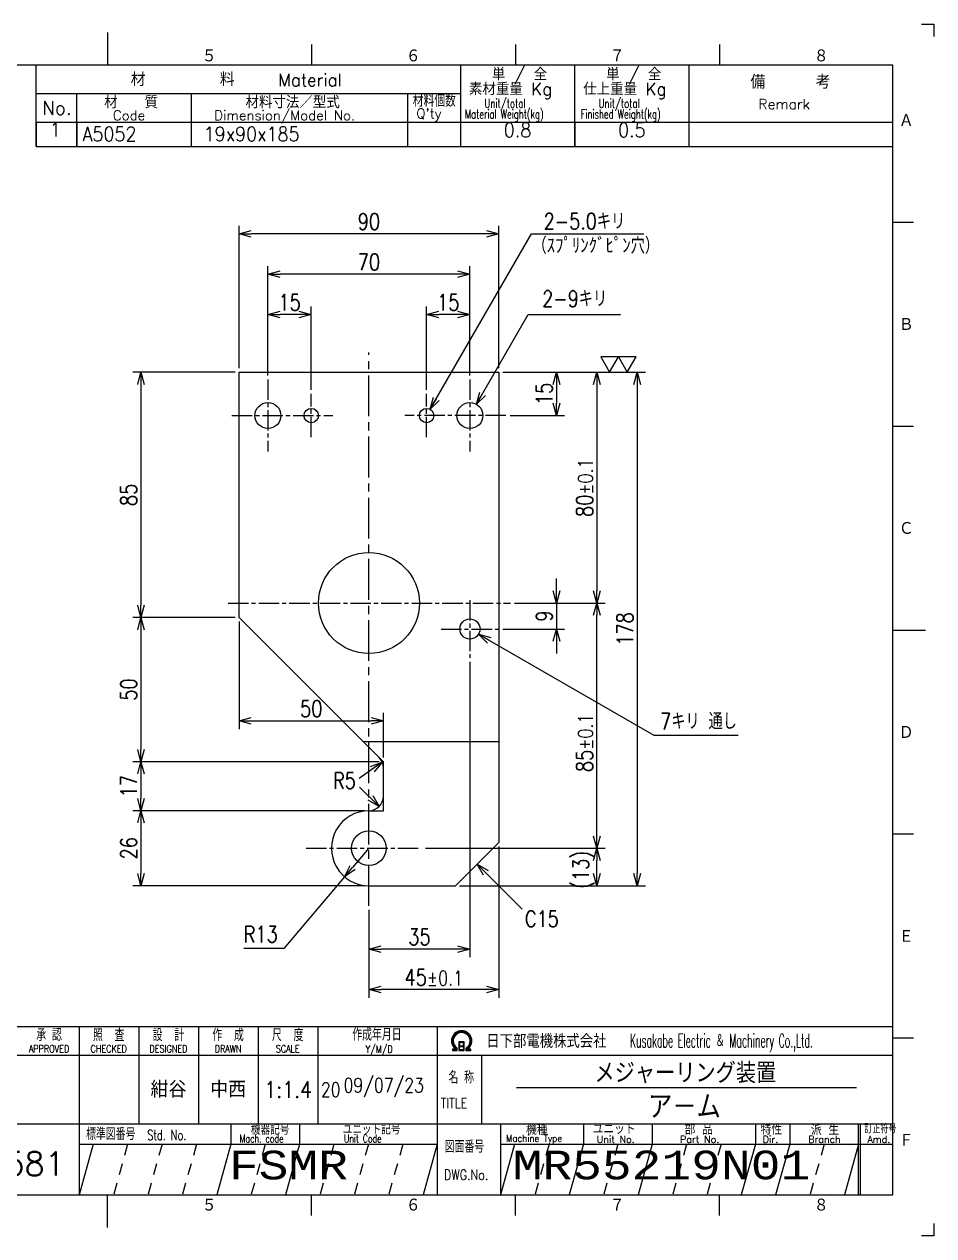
# Model space of a CAD drawing. Extents: x 0 to 594, y 0 to 420.
# Drawn here: x 278.7 to 594, y 0 to 420 of the extents above; entities that cross this region are included whole.
import ezdxf
from ezdxf.enums import TextEntityAlignment as Align

# ---------------------------------------------------------------- set-up
doc = ezdxf.new("R2010")
doc.units = 0
doc.header["$LTSCALE"] = 1.41421
for name, pattern in [('GEN3A', [3.5, 2, -1.5]), ('GEN7', [15, 10, -1.5, 2, -1.5]), ('GEN7A', [7.5, 5, -0.75, 1, -0.75])]:
    doc.linetypes.add(name, pattern=pattern)
doc.layers.get('0').update_dxf_attribs({"linetype": 'CONTINUOUS'})
doc.layers.get('DEFPOINTS').update_dxf_attribs({"linetype": 'CONTINUOUS'})
for name, color, linetype in [('2', 5, 'CONTINUOUS'), ('5', 3, 'CONTINUOUS'), ('6', 52, 'CONTINUOUS'), ('7', 4, 'GEN7'), ('7A', 4, 'GEN7A'), ('8', 1, 'CONTINUOUS'), ('RAHM2', 1, 'CONTINUOUS'), ('RAHM3', 52, 'CONTINUOUS')]:
    doc.layers.add(name, color=color, linetype=linetype)
doc.styles.add('DIMENSION', font='monotxt.shx', dxfattribs={"bigfont": 'bigfont.shx'})
doc.styles.get("Standard").update_dxf_attribs({"font": 'romans.shx', "width": 0.8, "bigfont": 'extfont.shx'})
doc.dimstyles.new('GEN-ISO', dxfattribs={"dimscale": 1.41421, "dimtxt": 4, "dimasz": 3, "dimexe": 2, "dimexo": 1, "dimgap": 1, "dimtad": 3, "dimdec": 3, "dimrnd": 0.001, "dimdsep": 46, "dimtxsty": 'Standard', "dimblk": 'OPEN30', "dimcen": 0, "dimclrt": 52, "dimadec": 0, "dimazin": 0, "dimtp": 0.1, "dimtm": 0.1, "dimtfac": 0.6, "dimtdec": 3, "dimtmove": 2, "dimatfit": 3, "dimldrblk": 'OPEN30', "dimfxl": 0, "dimarcsym": 0})
doc.dimstyles.new('GEN-ISO$4', dxfattribs={"dimscale": 1.41421, "dimtxt": 4, "dimasz": 3, "dimexe": 2, "dimexo": 1, "dimgap": 1, "dimtad": 1, "dimtoh": 1, "dimdec": 3, "dimrnd": 0.001, "dimdsep": 46, "dimtxsty": 'Standard', "dimblk": 'OPEN30', "dimcen": 0, "dimclrt": 52, "dimadec": 0, "dimazin": 0, "dimtp": 0.1, "dimtm": 0.1, "dimtfac": 0.6, "dimtdec": 3, "dimtofl": 0, "dimtmove": 0, "dimatfit": 2, "dimldrblk": 'OPEN30', "dimfxl": 0, "dimarcsym": 0})

# ---------------------------------------------------------------- blocks, each defined once
blk = doc.blocks.new('1A3ﾌﾞﾋﾝ')
at = {"layer": 'RAHM2', "color": 5, "linetype": 'Continuous'}
for p, q in [((417, 297), (420, 297)), ((420, 297), (420, 294)), ((217.5, 295), (217.5, 287)), ((267.5, 292), (267.5, 287)), ((317.5, 292), (317.5, 287)), ((367.5, 292), (367.5, 287)), ((410, 287), (25, 287)), ((410, 10), (410, 287)), ((410, 248.5), (415, 248.5)), ((410, 198.5), (415, 198.5)), ((410, 148.5), (418, 148.5)), ((410, 98.5), (415, 98.5)), ((410, 48.5), (415, 48.5)), ((25, 10), (410, 10)), ((217.5, 2), (217.5, 10)), ((267.5, 5), (267.5, 10)), ((317.5, 5), (317.5, 10)), ((367.5, 5), (367.5, 10)), ((420, 3), (420, 0)), ((420, 0), (417, 0))]:
    blk.add_line(p, q, dxfattribs=at)
at = {"layer": 'RAHM2', "color": 7, "linetype": 'Continuous'}
for p, q in [((200, 267), (200, 287)), ((304, 287), (304, 267)), ((332, 267), (332, 287)), ((360, 287), (360, 267)), ((200, 280), (304, 280)), ((210, 267), (210, 280)), ((238, 280), (238, 267)), ((291, 280), (291, 267)), ((200, 273), (410, 273)), ((200, 267), (410, 267)), ((210.55, 51.26), (210.55, 10)), ((225.18, 51.26), (225.18, 27.42)), ((239.8, 51.26), (239.8, 27.42)), ((254.43, 51.26), (254.43, 27.42)), ((269.05, 51.26), (269.05, 27.42)), ((298.3, 51.26), (298.3, 10)), ((152.05, 44.26), (410, 44.26)), ((269.05, 44.26), (269.05, 27.42)), ((298.3, 44.26), (298.3, 44.26)), ((309.17, 44.26), (309.17, 27.42)), ((152.05, 27.42), (410, 27.42)), ((247.73, 27.42), (247.73, 22.42)), ((264.59, 27.42), (264.59, 22.42)), ((313.83, 27.42), (313.83, 10)), ((334.15, 27.42), (334.15, 22.42)), ((351, 27.42), (351, 22.42)), ((376.29, 27.42), (376.29, 22.42)), ((384.72, 27.42), (384.72, 22.42)), ((401.57, 10), (401.57, 27.42)), ((402.07, 10), (402.07, 27.42)), ((210.55, 22.42), (298.3, 22.42)), ((313.83, 22.42), (410, 22.42))]:
    blk.add_line(p, q, dxfattribs=at)
at = {"layer": 'RAHM2', "color": 3, "linetype": 'Continuous'}
for p, q in [((317.73, 36.35), (401.03, 36.35)), ((214.02, 22.42), (210.55, 10)), ((247.73, 22.42), (244.26, 10)), ((264.59, 22.42), (261.12, 10)), ((298.3, 22.42), (294.83, 10)), ((334.15, 22.42), (330.68, 10)), ((351, 22.42), (347.54, 10)), ((376.29, 22.42), (372.82, 10)), ((384.72, 22.42), (381.25, 10))]:
    blk.add_line(p, q, dxfattribs=at)
at = {"layer": 'RAHM2', "color": 3, "linetype": 'GEN3A'}
for p, q in [((222.44, 22.42), (218.98, 10)), ((230.87, 22.42), (227.41, 10)), ((239.3, 22.42), (235.84, 10)), ((256.16, 22.42), (252.69, 10)), ((273.01, 22.42), (269.55, 10)), ((281.44, 22.42), (277.98, 10)), ((289.87, 22.42), (286.41, 10)), ((325.72, 22.42), (322.25, 10)), ((342.57, 22.42), (339.11, 10)), ((359.43, 22.42), (355.97, 10)), ((367.86, 22.42), (364.39, 10)), ((393.14, 22.42), (389.68, 10))]:
    blk.add_line(p, q, dxfattribs=at)
at = {"layer": 'RAHM2', "color": 5, "linetype": 'Continuous'}
blk.add_lwpolyline([(410, 51.26), (152.05, 51.26), (152.05, 10)], dxfattribs=at)
at = {"layer": 'RAHM2', "color": 7, "linetype": 'Continuous'}
for points in [[(302.02, 45.4), (303.22, 45.4), (303.22, 46.01)], [(302.02, 45.58), (302.97, 45.58), (302.97, 45.91)], [(302.72, 45.82), (302.72, 45.75), (302.02, 45.75), (302.02, 45.4)], [(303.62, 47.51), (303.62, 45.4), (304.92, 45.4), (304.92, 47.51), (303.62, 47.51)], [(303.77, 47.36), (303.77, 46.53), (304.77, 46.53), (304.77, 47.36), (303.77, 47.36)], [(304.77, 46.38), (304.77, 45.55), (303.77, 45.55), (303.77, 46.38), (304.77, 46.38)], [(305.32, 45.98), (305.32, 45.4), (306.58, 45.4), (306.58, 45.75), (305.85, 45.75), (305.85, 45.8)], [(305.57, 45.87), (305.57, 45.58), (306.58, 45.58)]]:
    blk.add_lwpolyline(points, dxfattribs=at)
at = {"layer": 'RAHM2', "color": 3, "linetype": 'Continuous'}
for points in [[(317.29, 22.42), (313.83, 10)], [(401.57, 22.42), (401.57, 22.42), (398.11, 10)]]:
    blk.add_lwpolyline(points, dxfattribs=at)
at = {"layer": 'RAHM2', "color": 7, "linetype": 'Continuous'}
for radius, start, end in [(2.5, 308.2706, 230.8952), (2.28, 303.9949, 234.4013), (2.06, 299.8294, 238.4756)]:
    blk.add_arc((304.3, 47.76), radius, start, end, dxfattribs=at)
at = {"layer": 'RAHM2', "color": 5, "linetype": 'Continuous'}
for s, p in [('５', (240.6, 287.58)), ('６', (290.6, 287.58)), ('７', (340.6, 287.58)), ('８', (390.6, 287.58)), ('Ａ', (411.44, 271.74)), ('Ｂ', (411.44, 221.74)), ('Ｃ', (411.44, 171.74)), ('Ｄ', (411.44, 121.74)), ('Ｅ', (411.44, 71.74)), ('Ｆ', (411.44, 21.74)), ('５', (240.6, 5.87)), ('６', (290.6, 5.87)), ('７', (340.6, 5.87)), ('８', (390.6, 5.87))]:
    blk.add_text(s, height=3.31, dxfattribs=at).set_placement(p)
at = {"layer": 'RAHM2', "color": 7, "linetype": 'Continuous'}
for s, height, p in [('材\u3000\u3000\u3000\u3000\u3000料', 3.311, (223.18, 281.82)), ('単 / 全', 3, (311.71, 283.26)), ('単 / 全', 3, (339.71, 283.26)), ('Material', 3, (259.34, 281.82)), ('素材重量 Kg', 3, (306.08, 279.63)), ('仕上重量 Kg', 3, (334.08, 279.63)), ('備     考', 3.311, (375.08, 281.21)), ('材\u3000\u3000質', 3, (216.68, 276.39)), ('材料寸法／型式', 3, (251.33, 276.39)), ('No.', 3.311, (201.5, 274.82)), ('Dimension/Model No.', 2.4, (243.65, 273.45)), ("Q'ty", 2.4, (293.19, 273.93)), ('Remark', 2.5, (377.03, 276.16)), ('Code', 2.4, (218.82, 273.45)), ('機種', 2.4, (320.08, 24.76)), ('ユニット', 2.4, (336.39, 24.96)), ('部 品', 2.4, (358.93, 24.79)), ('特性', 2.4, (377.55, 24.78)), ('派 生', 2.4, (389.89, 24.72)), ('Unit No.', 1.7, (337.39, 22.76)), ('Part No.', 1.7, (357.81, 22.76)), ('Dir.', 1.7, (378.09, 22.76)), ('Branch', 1.7, (389.24, 22.76)), ('Amd.', 1.7, (403.74, 22.76))]:
    blk.add_text(s, height=height, dxfattribs=at).set_placement(p)
for s, height, width, p in [('材料個数', 3, 0.8, (292.32, 276.75)), ('Material Weight(kg)', 2.2, 0.68, (305.1, 273.86)), ('Unit/total', 2.2, 0.7, (309.86, 276.49)), ('Finished Weight(kg)', 2.2, 0.68, (333.46, 273.86)), ('Unit/total', 2.2, 0.7, (337.86, 276.49)), ('作成年月日', 3, 0.7, (277.49, 47.82)), ('Kusakabe Electric ＆ Machinery Co.,Ltd.', 3.3108, 0.5, (345.56, 46.19)), ('Y/M/D', 1.8, 0.8, (280.79, 44.87)), ('名 称', 3, 0.7, (301.06, 37.33)), ('20', 3.5, 0.8, (269.81, 34.08)), ('TITLE', 2.5, 0.8, (299.18, 31.25)), ('標準図番号', 3, 0.7, (212.26, 23.44)), ('機器記号', 2.5, 0.7, (252.65, 24.77)), ('ユニット記号', 2.5, 0.7, (275.14, 24.85)), ('訂正符号', 2, 0.7, (403.01, 25.16)), ('Std. No.', 2.5, 0.7, (227.23, 23.44)), ('Mach. code', 2, 0.7, (249.86, 22.83)), ('Unit Code', 2, 0.7, (275.45, 22.83)), ('Machine Type', 1.7, 0.9, (315.15, 23.05)), ('図面番号', 3, 0.7, (300.15, 20.37))]:
    blk.add_text(s, height=height, dxfattribs=dict(at, width=width)).set_placement(p)
for s, height, width, p in [('承 認', 3, 0.7, (203.18, 49.35)), ('照  査', 3, 0.7, (217.8, 49.35)), ('設  計', 3, 0.7, (232.43, 49.35)), ('作  成', 3, 0.7, (247.05, 49.35)), ('尺  度', 3, 0.7, (261.67, 49.35)), ('APPROVED', 1.8, 0.8, (203.18, 45.85)), ('CHECKED', 1.8, 0.8, (217.8, 45.85)), ('DESIGNED', 1.8, 0.8, (232.43, 45.85)), ('DRAWN', 1.8, 0.8, (247.05, 45.85)), ('SCALE', 1.8, 0.8, (261.67, 45.85)), ('DWG.No.', 2.5, 0.8, (305.41, 14.96))]:
    blk.add_text(s, height=height, dxfattribs=dict(at, width=width)).set_placement(p, align=Align.MIDDLE)
at = {"layer": 'RAHM2', "color": 7, "linetype": 'Continuous', "width": 0.844147}
blk.add_text('日下部電機株式会社', height=3.311, dxfattribs=at).set_placement((310.35, 46.06), (339.79, 46.06), align=Align.FIT)
at = {"layer": 'RAHM2', "color": 5, "linetype": 'Continuous', "width": 0.7}
for tag, p in [('HEADER3', (35, 274.01)), ('HEADER4', (54.75, 274)), ('HEADER15', (74.49, 274)), ('HEADER16', (94.43, 274))]:
    blk.add_attdef(tag, text='', height=6, dxfattribs=at).set_placement(p, align=Align.MIDDLE)
at = {"layer": 'RAHM2', "color": 7, "linetype": 'Continuous'}
blk.add_attdef('HEADER5', text='', height=2.5, dxfattribs=at).set_placement((63.69, 267.1), align=Align.BOTTOM_RIGHT)
for tag, height, width, p in [('HEADER25', 3.2, 0.63, (46.91, 40.38)), ('HEADER23', 3.33, 0.8, (71.4, 40.2)), ('HEADER24', 3.5, 0.8, (92.57, 40.22)), ('HEADER1', 5, 0.9, (359.12, 40.15)), ('HEADER7', 5, 0.8, (174.38, 35.8)), ('GEN-TITLE-SCA', 4, 0.85, (261.79, 35.85)), ('HEADER22', 3.2, 0.63, (46.91, 33.38)), ('HEADER20', 3.33, 0.8, (71.4, 33.2)), ('HEADER21', 3.5, 0.8, (92.57, 33.22)), ('HEADER2', 6, 0.9, (358.89, 31.68)), ('HEADER19', 3.2, 0.63, (46.91, 26.38)), ('HEADER17', 3.33, 0.8, (71.4, 26.2)), ('HEADER18', 3.5, 0.8, (92.57, 26.22)), ('HEADER11', 3.2, 0.63, (46.91, 19.38)), ('HEADER9', 3.33, 0.8, (71.4, 19.2)), ('HEADER10', 3.5, 0.8, (92.57, 19.22)), ('HEADER14', 3.31, 0.8, (126.54, 12.82))]:
    blk.add_attdef(tag, text='', height=height, dxfattribs=dict(at, width=width)).set_placement(p, align=Align.MIDDLE)
at = {"layer": 'RAHM2', "color": 7, "linetype": 'Continuous', "width": 0.8}
blk.add_attdef('GEN-TITLE-DAT', text='', height=3.5, dxfattribs=at).set_placement((275.35, 34.1), align=Align.BOTTOM_LEFT)
at = {"layer": 'RAHM2', "color": 7, "linetype": 'Continuous'}
for tag, p in [('HEADER27', (232.45, 36.09)), ('HEADER26', (247.07, 36.09))]:
    blk.add_attdef(tag, text='', height=4, dxfattribs=at).set_placement(p, align=Align.MIDDLE)
at = {"layer": 'RAHM2', "color": 5, "linetype": 'Continuous', "style": 'DIMENSION', "width": 1.2}
for tag, p in [('HEADER13', (213.56, 11.75)), ('HEADER12', (247.26, 11.72)), ('GEN-TITLE-DWG', (316.79, 11.74))]:
    blk.add_attdef(tag, text='', height=7.02, dxfattribs=at).set_placement(p, align=Align.BOTTOM_LEFT)
at = {"layer": 'RAHM2', "color": 5, "linetype": 'Continuous', "style": 'DIMENSION'}
blk.add_attdef('HEADER8', text='', height=7.02, dxfattribs=at).set_placement((408.58, 11.71), align=Align.BOTTOM_RIGHT)
at = {"layer": 'RAHM2', "color": 5, "linetype": 'Continuous'}
blk.add_attdef('HEADER6', text='', height=5.8, dxfattribs=at).set_placement((207.09, 13.03), align=Align.BOTTOM_RIGHT)
blk = doc.blocks.new('_Open30')
at = {"color": 0, "linetype": 'ByBlock', "lineweight": -2}
for p, q in [((-1, 0.268), (0, 0)), ((0, 0), (-1, -0.268)), ((0, 0), (-1, 0))]:
    blk.add_line(p, q, dxfattribs=at)
blk = doc.blocks.new('*D10')
at = {"layer": '5', "color": 0, "lineweight": -2}
for p, q in [((353.2, 300.77), (353.2, 350.18)), ((443.2, 300.77), (443.2, 350.18)), ((438.96, 347.35), (357.45, 347.35))]:
    blk.add_line(p, q, dxfattribs=at)
at = {"layer": 'DEFPOINTS', "color": 0}
for p in [(353.2, 347.35), (353.2, 299.35), (443.2, 299.35)]:
    blk.add_point(p, dxfattribs=at)
at = {"layer": '5', "color": 0, "lineweight": -2, "xscale": 4.24263, "yscale": 4.24263, "zscale": 4.24263, "rotation": 180}
blk.add_blockref('_Open30', (353.2, 347.35), dxfattribs=at)
at = {"layer": '5', "color": 0, "lineweight": -2, "xscale": 4.24263, "yscale": 4.24263, "zscale": 4.24263}
blk.add_blockref('_Open30', (443.2, 347.35), dxfattribs=at)
at = {"layer": '5', "color": 52, "insert": (398.2, 351.6), "char_height": 5.657, "attachment_point": 5}
blk.add_mtext('90', dxfattribs=at)
blk = doc.blocks.new('*D11')
at = {"layer": '5', "color": 0, "lineweight": -2}
for p, q in [((363.2, 298.27), (363.2, 336.18)), ((433.2, 298.27), (433.2, 336.18)), ((428.96, 333.35), (367.45, 333.35))]:
    blk.add_line(p, q, dxfattribs=at)
at = {"layer": 'DEFPOINTS', "color": 0}
for p in [(363.2, 333.35), (363.2, 296.85), (433.2, 296.85)]:
    blk.add_point(p, dxfattribs=at)
at = {"layer": '5', "color": 0, "lineweight": -2, "xscale": 4.24263, "yscale": 4.24263, "zscale": 4.24263, "rotation": 180}
blk.add_blockref('_Open30', (363.2, 333.35), dxfattribs=at)
at = {"layer": '5', "color": 0, "lineweight": -2, "xscale": 4.24263, "yscale": 4.24263, "zscale": 4.24263}
blk.add_blockref('_Open30', (433.2, 333.35), dxfattribs=at)
at = {"layer": '5', "color": 52, "insert": (398.2, 337.6), "char_height": 5.657, "attachment_point": 5}
blk.add_mtext('70', dxfattribs=at)
blk = doc.blocks.new('*D12')
at = {"layer": '5', "color": 0, "lineweight": -2}
for p, q in [((418.2, 293.27), (418.2, 322.18)), ((428.96, 319.35), (422.45, 319.35)), ((433.2, 298.27), (433.2, 322.18))]:
    blk.add_line(p, q, dxfattribs=at)
at = {"layer": 'DEFPOINTS', "color": 0}
for p in [(418.2, 319.35), (433.2, 296.85), (418.2, 291.85)]:
    blk.add_point(p, dxfattribs=at)
at = {"layer": '5', "color": 0, "lineweight": -2, "xscale": 4.24263, "yscale": 4.24263, "zscale": 4.24263, "rotation": 180}
blk.add_blockref('_Open30', (418.2, 319.35), dxfattribs=at)
at = {"layer": '5', "color": 0, "lineweight": -2, "xscale": 4.24263, "yscale": 4.24263, "zscale": 4.24263}
blk.add_blockref('_Open30', (433.2, 319.35), dxfattribs=at)
at = {"layer": '5', "color": 52, "insert": (425.7, 323.6), "char_height": 5.657, "attachment_point": 5}
blk.add_mtext('15', dxfattribs=at)
blk = doc.blocks.new('*D13')
at = {"layer": '5', "color": 0, "lineweight": -2}
for p, q in [((363.2, 298.27), (363.2, 322.18)), ((373.96, 319.35), (367.45, 319.35)), ((378.2, 293.27), (378.2, 322.18))]:
    blk.add_line(p, q, dxfattribs=at)
at = {"layer": 'DEFPOINTS', "color": 0}
for p in [(363.2, 319.35), (363.2, 296.85), (378.2, 291.85)]:
    blk.add_point(p, dxfattribs=at)
at = {"layer": '5', "color": 0, "lineweight": -2, "xscale": 4.24263, "yscale": 4.24263, "zscale": 4.24263, "rotation": 180}
blk.add_blockref('_Open30', (363.2, 319.35), dxfattribs=at)
at = {"layer": '5', "color": 0, "lineweight": -2, "xscale": 4.24263, "yscale": 4.24263, "zscale": 4.24263}
blk.add_blockref('_Open30', (378.2, 319.35), dxfattribs=at)
at = {"layer": '5', "color": 52, "insert": (370.7, 323.6), "char_height": 5.657, "attachment_point": 5}
blk.add_mtext('15', dxfattribs=at)
blk = doc.blocks.new('*D14')
at = {"layer": '5', "color": 0, "lineweight": -2}
for p, q in [((443.21, 134.94), (443.21, 82.53)), ((398.21, 113.02), (398.21, 82.53)), ((438.96, 85.35), (402.45, 85.35))]:
    blk.add_line(p, q, dxfattribs=at)
at = {"layer": 'DEFPOINTS', "color": 0}
for p in [(443.21, 136.35), (398.21, 114.44), (398.21, 85.35)]:
    blk.add_point(p, dxfattribs=at)
at = {"layer": '5', "color": 0, "lineweight": -2, "xscale": 4.24263, "yscale": 4.24263, "zscale": 4.24263, "rotation": 180}
blk.add_blockref('_Open30', (398.21, 85.35), dxfattribs=at)
at = {"layer": '5', "color": 0, "lineweight": -2, "xscale": 4.24263, "yscale": 4.24263, "zscale": 4.24263}
blk.add_blockref('_Open30', (443.21, 85.35), dxfattribs=at)
at = {"layer": '5', "color": 52, "insert": (420.71, 89.6), "char_height": 5.6568, "attachment_point": 5}
blk.add_mtext('45{\\H5.091156;±0.1}', dxfattribs=at)
blk = doc.blocks.new('*D15')
at = {"layer": '5', "color": 0, "lineweight": -2}
for p, q in [((444.62, 299.35), (494.03, 299.35)), ((491.2, 295.11), (491.2, 125.6)), ((429.62, 121.35), (494.03, 121.35))]:
    blk.add_line(p, q, dxfattribs=at)
at = {"layer": 'DEFPOINTS', "color": 0}
for p in [(443.2, 299.35), (428.21, 121.35), (491.2, 121.35)]:
    blk.add_point(p, dxfattribs=at)
at = {"layer": '5', "color": 0, "lineweight": -2, "xscale": 4.24263, "yscale": 4.24263, "zscale": 4.24263}
for p, rotation in [((491.2, 299.35), 90), ((491.2, 121.35), 270)]:
    blk.add_blockref('_Open30', p, dxfattribs=dict(at, rotation=rotation))
at = {"layer": '5', "color": 52, "insert": (486.96, 210.35), "char_height": 5.657, "attachment_point": 5, "rotation": 90}
blk.add_mtext('178', dxfattribs=at)
blk = doc.blocks.new('*D16')
at = {"layer": '5', "color": 0, "lineweight": -2}
for p, q in [((417.79, 134.35), (480.03, 134.35)), ((477.21, 125.6), (477.21, 130.11)), ((429.62, 121.35), (480.03, 121.35))]:
    blk.add_line(p, q, dxfattribs=at)
at = {"layer": 'DEFPOINTS', "color": 0}
for p in [(416.37, 134.35), (477.21, 134.35), (428.21, 121.35)]:
    blk.add_point(p, dxfattribs=at)
at = {"layer": '5', "color": 0, "lineweight": -2, "xscale": 4.24263, "yscale": 4.24263, "zscale": 4.24263}
for p, rotation in [((477.21, 134.35), 90), ((477.21, 121.35), 270)]:
    blk.add_blockref('_Open30', p, dxfattribs=dict(at, rotation=rotation))
at = {"layer": '5', "color": 52, "insert": (472.59, 126.85), "char_height": 5.657, "attachment_point": 5, "rotation": 90}
blk.add_mtext('(13)', dxfattribs=at)
blk = doc.blocks.new('*D17')
at = {"layer": '5', "color": 0, "lineweight": -2}
for p, q in [((448.66, 219.35), (480.03, 219.35)), ((477.21, 138.6), (477.21, 215.11)), ((417.79, 134.35), (480.03, 134.35))]:
    blk.add_line(p, q, dxfattribs=at)
at = {"layer": 'DEFPOINTS', "color": 0}
for p in [(447.25, 219.35), (477.21, 219.35), (416.37, 134.35)]:
    blk.add_point(p, dxfattribs=at)
at = {"layer": '5', "color": 0, "lineweight": -2, "xscale": 4.24263, "yscale": 4.24263, "zscale": 4.24263}
for p, rotation in [((477.21, 219.35), 90), ((477.21, 134.35), 270)]:
    blk.add_blockref('_Open30', p, dxfattribs=dict(at, rotation=rotation))
at = {"layer": '5', "color": 52, "insert": (472.96, 170.91), "char_height": 5.6568, "attachment_point": 5, "rotation": 90}
blk.add_mtext('85{\\H5.091156;±0.1}', dxfattribs=at)
blk = doc.blocks.new('*D18')
at = {"layer": '5', "color": 0, "lineweight": -2}
for p, q in [((463.2, 223.6), (463.2, 227.84)), ((448.66, 219.35), (466.03, 219.35)), ((463.2, 219.35), (463.2, 210.35)), ((444.62, 210.35), (466.03, 210.35)), ((463.2, 206.11), (463.2, 201.87))]:
    blk.add_line(p, q, dxfattribs=at)
at = {"layer": 'DEFPOINTS', "color": 0}
for p in [(447.25, 219.35), (443.2, 210.35), (463.2, 210.35)]:
    blk.add_point(p, dxfattribs=at)
at = {"layer": '5', "color": 0, "lineweight": -2, "xscale": 4.24263, "yscale": 4.24263, "zscale": 4.24263}
for p, rotation in [((463.2, 219.35), 270), ((463.2, 210.35), 90)]:
    blk.add_blockref('_Open30', p, dxfattribs=dict(at, rotation=rotation))
at = {"layer": '5', "color": 52, "insert": (458.96, 214.85), "char_height": 5.66, "attachment_point": 5, "rotation": 90}
blk.add_mtext('9', dxfattribs=at)
blk = doc.blocks.new('*D19')
at = {"layer": '5', "color": 0, "lineweight": -2}
for p, q in [((433.2, 198.94), (433.2, 96.53)), ((398.21, 113.02), (398.21, 96.53)), ((428.96, 99.35), (402.45, 99.35))]:
    blk.add_line(p, q, dxfattribs=at)
at = {"layer": 'DEFPOINTS', "color": 0}
for p in [(433.2, 200.35), (398.21, 114.44), (398.21, 99.35)]:
    blk.add_point(p, dxfattribs=at)
at = {"layer": '5', "color": 0, "lineweight": -2, "xscale": 4.24263, "yscale": 4.24263, "zscale": 4.24263, "rotation": 180}
blk.add_blockref('_Open30', (398.21, 99.35), dxfattribs=at)
at = {"layer": '5', "color": 0, "lineweight": -2, "xscale": 4.24263, "yscale": 4.24263, "zscale": 4.24263}
blk.add_blockref('_Open30', (433.2, 99.35), dxfattribs=at)
at = {"layer": '5', "color": 52, "insert": (415.71, 103.6), "char_height": 5.657, "attachment_point": 5}
blk.add_mtext('35', dxfattribs=at)
blk = doc.blocks.new('*D20')
at = {"layer": '5', "color": 0, "lineweight": -2}
for p, q in [((351.79, 299.35), (316.38, 299.35)), ((319.2, 295.11), (319.2, 218.6)), ((351.79, 214.35), (316.38, 214.35))]:
    blk.add_line(p, q, dxfattribs=at)
at = {"layer": 'DEFPOINTS', "color": 0}
for p in [(353.2, 299.35), (319.2, 214.35), (353.2, 214.35)]:
    blk.add_point(p, dxfattribs=at)
at = {"layer": '5', "color": 0, "lineweight": -2, "xscale": 4.24263, "yscale": 4.24263, "zscale": 4.24263}
for p, rotation in [((319.2, 299.35), 90), ((319.2, 214.35), 270)]:
    blk.add_blockref('_Open30', p, dxfattribs=dict(at, rotation=rotation))
at = {"layer": '5', "color": 52, "insert": (314.96, 256.85), "char_height": 5.657, "attachment_point": 5, "rotation": 90}
blk.add_mtext('85', dxfattribs=at)
blk = doc.blocks.new('*D21')
at = {"layer": '5', "color": 0, "lineweight": -2}
for p, q in [((351.79, 214.35), (316.38, 214.35)), ((319.2, 210.11), (319.2, 168.6)), ((401.79, 164.35), (316.38, 164.35))]:
    blk.add_line(p, q, dxfattribs=at)
at = {"layer": 'DEFPOINTS', "color": 0}
for p in [(353.2, 214.35), (319.2, 164.35), (403.21, 164.35)]:
    blk.add_point(p, dxfattribs=at)
at = {"layer": '5', "color": 0, "lineweight": -2, "xscale": 4.24263, "yscale": 4.24263, "zscale": 4.24263}
for p, rotation in [((319.2, 214.35), 90), ((319.2, 164.35), 270)]:
    blk.add_blockref('_Open30', p, dxfattribs=dict(at, rotation=rotation))
at = {"layer": '5', "color": 52, "insert": (314.96, 189.35), "char_height": 5.657, "attachment_point": 5, "rotation": 90}
blk.add_mtext('50', dxfattribs=at)
blk = doc.blocks.new('*D22')
at = {"layer": '5', "color": 0, "lineweight": -2}
for p, q in [((319.2, 160.11), (319.2, 151.6)), ((396.79, 147.35), (316.38, 147.35))]:
    blk.add_line(p, q, dxfattribs=at)
at = {"layer": 'DEFPOINTS', "color": 0}
for p in [(403.21, 164.35), (319.2, 147.35), (398.21, 147.35)]:
    blk.add_point(p, dxfattribs=at)
at = {"layer": '5', "color": 0, "lineweight": -2, "xscale": 4.24263, "yscale": 4.24263, "zscale": 4.24263}
for p, rotation in [((319.2, 164.35), 90), ((319.2, 147.35), 270)]:
    blk.add_blockref('_Open30', p, dxfattribs=dict(at, rotation=rotation))
at = {"layer": '5', "color": 52, "insert": (314.96, 155.85), "char_height": 5.657, "attachment_point": 5, "rotation": 90}
blk.add_mtext('17', dxfattribs=at)
blk = doc.blocks.new('*D23')
at = {"layer": '5', "color": 0, "lineweight": -2}
for p, q in [((319.2, 143.11), (319.2, 125.6)), ((396.79, 121.35), (316.38, 121.35))]:
    blk.add_line(p, q, dxfattribs=at)
at = {"layer": 'DEFPOINTS', "color": 0}
for p in [(398.21, 147.35), (319.2, 121.35), (398.21, 121.35)]:
    blk.add_point(p, dxfattribs=at)
at = {"layer": '5', "color": 0, "lineweight": -2, "xscale": 4.24263, "yscale": 4.24263, "zscale": 4.24263}
for p, rotation in [((319.2, 147.35), 90), ((319.2, 121.35), 270)]:
    blk.add_blockref('_Open30', p, dxfattribs=dict(at, rotation=rotation))
at = {"layer": '5', "color": 52, "insert": (314.96, 134.35), "char_height": 5.657, "attachment_point": 5, "rotation": 90}
blk.add_mtext('26', dxfattribs=at)
blk = doc.blocks.new('*D24')
at = {"layer": '5', "color": 0, "lineweight": -2}
for p, q in [((353.2, 212.94), (353.2, 175.68)), ((403.21, 165.77), (403.21, 181.34)), ((357.45, 178.51), (398.96, 178.51))]:
    blk.add_line(p, q, dxfattribs=at)
at = {"layer": 'DEFPOINTS', "color": 0}
for p in [(353.2, 214.35), (403.21, 178.51), (403.21, 164.35)]:
    blk.add_point(p, dxfattribs=at)
at = {"layer": '5', "color": 0, "lineweight": -2, "xscale": 4.24263, "yscale": 4.24263, "zscale": 4.24263, "rotation": 180}
blk.add_blockref('_Open30', (353.2, 178.51), dxfattribs=at)
at = {"layer": '5', "color": 0, "lineweight": -2, "xscale": 4.24263, "yscale": 4.24263, "zscale": 4.24263}
blk.add_blockref('_Open30', (403.21, 178.51), dxfattribs=at)
at = {"layer": '5', "color": 52, "insert": (378.21, 182.75), "char_height": 5.657, "attachment_point": 5}
blk.add_mtext('50', dxfattribs=at)
blk = doc.blocks.new('*D25')
at = {"layer": '5', "color": 0, "lineweight": -2}
for p, q in [((444.62, 299.35), (466.03, 299.35)), ((463.2, 295.11), (463.2, 288.6)), ((447.12, 284.35), (466.03, 284.35))]:
    blk.add_line(p, q, dxfattribs=at)
at = {"layer": 'DEFPOINTS', "color": 0}
for p in [(443.2, 299.35), (445.7, 284.35), (463.2, 284.35)]:
    blk.add_point(p, dxfattribs=at)
at = {"layer": '5', "color": 0, "lineweight": -2, "xscale": 4.24263, "yscale": 4.24263, "zscale": 4.24263}
for p, rotation in [((463.2, 299.35), 90), ((463.2, 284.35), 270)]:
    blk.add_blockref('_Open30', p, dxfattribs=dict(at, rotation=rotation))
at = {"layer": '5', "color": 52, "insert": (458.96, 291.85), "char_height": 5.657, "attachment_point": 5, "rotation": 90}
blk.add_mtext('15', dxfattribs=at)
blk = doc.blocks.new('*D26')
at = {"layer": '5', "color": 0, "lineweight": -2}
for p, q in [((444.62, 299.35), (480.03, 299.35)), ((477.21, 295.11), (477.21, 223.6)), ((448.66, 219.35), (480.03, 219.35))]:
    blk.add_line(p, q, dxfattribs=at)
at = {"layer": 'DEFPOINTS', "color": 0}
for p in [(443.2, 299.35), (447.25, 219.35), (477.21, 219.35)]:
    blk.add_point(p, dxfattribs=at)
at = {"layer": '5', "color": 0, "lineweight": -2, "xscale": 4.24263, "yscale": 4.24263, "zscale": 4.24263}
for p, rotation in [((477.21, 299.35), 90), ((477.21, 219.35), 270)]:
    blk.add_blockref('_Open30', p, dxfattribs=dict(at, rotation=rotation))
at = {"layer": '5', "color": 52, "insert": (472.96, 259.35), "char_height": 5.6568, "attachment_point": 5, "rotation": 90}
blk.add_mtext('80{\\H5.091156;±0.1}', dxfattribs=at)
blk = doc.blocks.new('STDBUHIN')
at = {"color": 7}
for p, q in [((0, 0), (0, -6)), ((10, 0), (10, -6)), ((38, 0), (38, -6)), ((91, 0), (91, -6)), ((104, 0), (104, -6)), ((132, 0), (132, -6)), ((160, 0), (160, -6)), ((0, -6), (210, -6))]:
    blk.add_line(p, q, dxfattribs=at)
at = {"layer": 'RAHM3', "color": 7, "width": 0.9}
for tag, p in [('1GENST', (4.710911, -4.609434)), ('4GENST', (96.434633, -4.658422)), ('5GENST', (118, -4.729)), ('6GENST', (146, -4.729))]:
    blk.add_attdef(tag, text='', height=3.5, dxfattribs=at).set_placement(p, align=Align.BOTTOM_CENTER)
at = {"layer": 'RAHM3', "color": 7}
for tag, p, width in [('2GENST', (11.373533, -4.658422), 0.8), ('3GENST', (41.070972, -4.658422), 0.8), ('7GENST', (162.759538, -4.671383), 0.9)]:
    blk.add_attdef(tag, p, '', height=3.5, dxfattribs=dict(at, width=width))
blk = doc.blocks.new('*D36')
at = {"layer": '5', "color": 0, "lineweight": -2}
for p, q in [((398.21, 134.35), (392.54, 127.68)), ((389.79, 124.45), (368.66, 99.58)), ((368.66, 99.58), (354.9, 99.58))]:
    blk.add_line(p, q, dxfattribs=at)
at = {"layer": 'DEFPOINTS', "color": 0}
for p in [(398.21, 134.35), (389.79, 124.45)]:
    blk.add_point(p, dxfattribs=at)
at = {"layer": '5', "color": 0, "lineweight": -2, "xscale": 4.24263, "yscale": 4.24263, "zscale": 4.24263, "rotation": 229.6480859564095}
blk.add_blockref('_Open30', (389.79, 124.45), dxfattribs=at)
at = {"layer": '5', "color": 52, "insert": (360.72, 104.53), "char_height": 5.657, "attachment_point": 5}
blk.add_mtext('R13', dxfattribs=at)

msp = doc.modelspace()

# ---------------------------------------------------------------- linework, layer by layer
at = {"layer": '2'}
for p, q in [((353.2037, 299.3529), (443.2037, 299.3541)), ((353.2048, 214.3541), (353.2037, 299.3529)), ((443.2037, 299.3541), (443.2058, 136.3535)), ((401.7411, 165.8178), (353.2048, 214.3541)), ((396.2054, 171.3535), (443.2054, 171.3535)), ((403.2053, 169.3535), (403.2053, 169.3537)), ((403.2059, 152.3537), (403.2055, 162.2825)), ((398.2056, 149.3535), (398.206, 149.3535)), ((428.206, 121.3535), (443.2058, 136.3535)), ((398.2056, 121.3535), (428.206, 121.3535))]:
    msp.add_line(p, q, dxfattribs=at)
for centre, radius in [((363.2039, 284.353), 4.5), ((378.2039, 284.3532), 2.5), ((418.2039, 284.3538), 2.5), ((433.2039, 284.354), 4.5), ((398.2047, 219.3535), 17.5), ((433.2048, 210.3535), 3.5), ((398.2058, 134.3535), 6)]:
    msp.add_circle(centre, radius, dxfattribs=at)
for centre, radius, start, end in [((398.2055, 162.2823), 5, 0.00226, 45), ((398.2058, 152.3535), 5, 270.00226, 0.00226), ((398.2058, 134.3535), 13, 89.999247, 269.999247)]:
    msp.add_arc(centre, radius, start, end, dxfattribs=at)
at = {"layer": '5'}
for p, q in [((454.5596, 347.3236), (493.4497, 347.3236)), ((453.4114, 319.3542), (485.4439, 319.3542)), ((496.9535, 173.5482), (526.22, 173.5482)), ((403.2055, 164.3534), (401.7411, 165.8178)), ((403.2055, 162.2825), (403.2055, 164.3534)), ((403.206, 147.3535), (403.2058, 152.3537)), ((398.206, 147.3535), (403.206, 147.3535))]:
    msp.add_line(p, q, dxfattribs=at)
at = {"layer": '7'}
msp.add_line((398.2061, 114.4367), (398.2037, 306.2663), dxfattribs=at)
at = {"layer": '7A'}
for p, q in [((363.2036, 296.853), (363.2043, 271.853)), ((433.2039, 296.854), (433.2039, 271.854)), ((378.2041, 276.8532), (378.2037, 291.8532)), ((418.2039, 276.8538), (418.2039, 291.8538)), ((350.7039, 284.3527), (385.7039, 284.3536)), ((445.7039, 284.354), (410.7039, 284.354)), ((349.3956, 219.3535), (447.2495, 219.3535)), ((433.2048, 220.3535), (433.2048, 200.3535)), ((423.2048, 210.3535), (443.2048, 210.3535)), ((376.4191, 134.3535), (416.3734, 134.3535))]:
    msp.add_line(p, q, dxfattribs=at)
at = {"layer": '8'}
for points in [[(481.5866, 299.3541), (484.6483, 304.6574), (478.5248, 304.6574), (481.5866, 299.3541)], [(487.7101, 299.3541), (490.7719, 304.6574), (484.6483, 304.6574), (487.7101, 299.3541)]]:
    msp.add_lwpolyline(points, close=True, dxfattribs=at)

# ---------------------------------------------------------------- block references
at = {"layer": '2'}
ref = msp.add_blockref('1A3ﾌﾞﾋﾝ', (0, 0), dxfattribs=dict(at, xscale=1.41421, yscale=1.41421, zscale=1.41421))
ref.add_attrib('GEN-TITLE-DWG', 'MR55219N01', dxfattribs={"layer": 'RAHM2', "color": 5, "linetype": 'Continuous', "height": 9.932, "style": 'DIMENSION', "width": 1.2}).set_placement((448.0076, 16.5965), align=Align.BOTTOM_LEFT)
ref.add_attrib('GEN-TITLE-DAT', '09/07/23', dxfattribs={"layer": 'RAHM2', "color": 7, "linetype": 'Continuous', "height": 4.94974, "width": 0.8}).set_placement((389.4077, 48.2278), align=Align.BOTTOM_LEFT)
ref.add_attrib('GEN-TITLE-SCA', '1:1.4', dxfattribs={"layer": 'RAHM2', "color": 7, "linetype": 'Continuous', "height": 5.65684, "width": 0.85}).set_placement((370.2279, 50.6998), align=Align.MIDDLE)
ref.add_attrib('HEADER1', 'メジャーリング装置', dxfattribs={"layer": 'RAHM2', "color": 7, "linetype": 'Continuous', "height": 7.07105, "width": 0.9}).set_placement((507.8746, 56.7768), align=Align.MIDDLE)
ref.add_attrib('HEADER2', 'ア－ム', dxfattribs={"layer": 'RAHM2', "color": 7, "linetype": 'Continuous', "height": 8.48526, "width": 0.9}).set_placement((507.5521, 44.7998), align=Align.MIDDLE)
ref.add_attrib('HEADER6', '2581', dxfattribs={"layer": 'RAHM2', "color": 5, "linetype": 'Continuous', "height": 8.20242}).set_placement((292.8664, 18.4213), align=Align.BOTTOM_RIGHT)
ref.add_attrib('HEADER12', 'FSMR', dxfattribs={"layer": 'RAHM2', "color": 5, "linetype": 'Continuous', "height": 9.932, "style": 'DIMENSION', "width": 1.2}).set_placement((349.675, 16.5738), align=Align.BOTTOM_LEFT)
ref.add_attrib('HEADER27', '紺谷', dxfattribs={"layer": 'RAHM2', "color": 7, "linetype": 'Continuous', "height": 5.65684}).set_placement((328.7324, 51.0391), align=Align.MIDDLE)
ref.add_attrib('HEADER26', '中西', dxfattribs={"layer": 'RAHM2', "color": 7, "linetype": 'Continuous', "height": 5.65684}).set_placement((349.4145, 51.0391), align=Align.MIDDLE)
at = {"layer": 'RAHM2'}
ref = msp.add_blockref('STDBUHIN', (282.8421, 386.0793), dxfattribs=dict(at, xscale=1.41421, yscale=1.41421, zscale=1.41421))
ref.add_attrib('1GENST', '1', dxfattribs={"layer": 'RAHM3', "color": 7, "height": 4.9497, "width": 0.9}).set_placement((289.5043, 379.5606), align=Align.BOTTOM_CENTER)
ref.add_attrib('2GENST', 'A5052', (298.9266, 379.4913), dxfattribs={"layer": 'RAHM3', "color": 7, "height": 4.94974, "width": 0.9})
ref.add_attrib('3GENST', '19x90x185', (340.925, 379.4913), dxfattribs={"layer": 'RAHM3', "color": 7, "height": 4.94974, "width": 0.9})
ref.add_attrib('5GENST', '0.8', dxfattribs={"layer": 'RAHM3', "color": 7, "height": 4.94974, "width": 0.9}).set_placement((449.7188, 379.3915), align=Align.BOTTOM_CENTER)
ref.add_attrib('6GENST', '0.5', dxfattribs={"layer": 'RAHM3', "color": 7, "height": 4.94974, "width": 0.9}).set_placement((489.3167, 379.3915), align=Align.BOTTOM_CENTER)

# ---------------------------------------------------------------- texts
at = {"layer": '6', "width": 0.8}
for s, p in [('2-5.0キリ', (458.7697, 348.9216)), ('（ｽﾌﾟﾘﾝｸﾞﾋﾟﾝ穴）', (454.874, 340.4393)), ('2-9キリ', (458.262, 322.0617)), ('7キリ 通し', (499.1424, 175.5424)), ('R5', (385.8005, 154.9849)), ('C15', (452.2756, 107.0962))]:
    msp.add_text(s, height=5.6, dxfattribs=at).set_placement(p)

# ---------------------------------------------------------------- dimensions: what is measured, and where the dimension line sits
at = {"layer": '5'}
for base, p1, p2, override, picture, middle in [((353.2037, 347.3544), (443.2037, 299.3541), (353.2037, 299.3529), {"dimrnd": 0.1}, '*D10', (398.2037, 351.597)), ((363.2036, 333.3541), (433.2039, 296.854), (363.2036, 296.853), {"dimrnd": 0.1}, '*D11', (398.2038, 337.5967)), ((363.2036, 319.353), (378.2037, 291.8532), (363.2036, 296.853), {"dimrnd": 0.1}, '*D13', (370.7037, 323.5957)), ((418.2039, 319.354), (433.2039, 296.854), (418.2039, 291.8538), {"dimrnd": 0.1}, '*D12', (425.7039, 323.5966)), ((403.2055, 178.5073), (353.2048, 214.3541), (403.2055, 164.3534), {"dimrnd": 0.1}, '*D24', (378.2051, 182.75)), ((398.2061, 99.3535), (433.2048, 200.3535), (398.2061, 114.4367), {"dimrnd": 0.1}, '*D19', (415.7055, 103.5961)), ((398.2061, 85.3535), (443.2058, 136.3535), (398.2061, 114.4367), {"dimrnd": 0.1, "dimtol": 1, "dimtfac": 0.9}, '*D14', (420.706, 89.5961))]:
    dim = msp.add_linear_dim(base=base, p1=p1, p2=p2, dimstyle='GEN-ISO', override=override, dxfattribs=at)
    dim.commit()
    dim.dimension.update_dxf_attribs({"geometry": picture, "text_midpoint": middle})
for base, p1, p2, override, picture, middle in [((319.2035, 214.3541), (353.2037, 299.3529), (353.2048, 214.3541), {"dimrnd": 0.1}, '*D20', (314.9608, 256.8535)), ((491.2035, 121.3535), (443.2037, 299.3541), (428.206, 121.3535), {"dimrnd": 0.1}, '*D15', (486.9608, 210.3538)), ((463.2037, 284.354), (443.2037, 299.3541), (445.7039, 284.354), {"dimrnd": 0.1}, '*D25', (458.9611, 291.854)), ((477.206, 219.3535), (443.2037, 299.3541), (447.2495, 219.3535), {"dimrnd": 0.1, "dimtol": 1, "dimtfac": 0.9}, '*D26', (472.9634, 259.3538)), ((463.2047, 210.3535), (447.2495, 219.3535), (443.2048, 210.3535), {"dimrnd": 0.1}, '*D18', (458.9621, 214.8535)), ((319.2048, 164.3534), (353.2048, 214.3541), (403.2055, 164.3534), {"dimrnd": 0.1}, '*D21', (314.9622, 189.3538)), ((319.2048, 147.3535), (403.2055, 164.3534), (398.206, 147.3535), {"dimrnd": 0.1, "dimse1": 1}, '*D22', (314.9622, 155.8535)), ((319.2048, 121.3535), (398.206, 147.3535), (398.206, 121.3535), {"dimrnd": 0.1, "dimse1": 1}, '*D23', (314.9622, 134.3535))]:
    dim = msp.add_linear_dim(base=base, p1=p1, p2=p2, angle=90, dimstyle='GEN-ISO', override=override, dxfattribs=at)
    dim.commit()
    dim.dimension.update_dxf_attribs({"geometry": picture, "text_midpoint": middle})
dim = msp.add_linear_dim(base=(477.206, 219.3535), p1=(416.3734, 134.3535), p2=(447.2495, 219.3535), angle=90, dimstyle='GEN-ISO', override={"dimrnd": 0.1, "dimtol": 1, "dimtfac": 0.9}, dxfattribs=at)
dim.commit()
dim.dimension.update_dxf_attribs({"geometry": '*D17', "text_midpoint": (472.9634, 170.9093), "dimtype": 160})
dim = msp.add_radius_dim(center=(398.2058, 134.3535), mpoint=(389.7886, 124.4464), dimstyle='GEN-ISO$4', override={"dimgap": 1.5, "dimrnd": 0.1, "dimtfac": 0.9}, dxfattribs=at)
dim.commit()
dim.dimension.update_dxf_attribs({"geometry": '*D36', "text_midpoint": (360.7195, 99.5773), "dimtype": 164})
dim = msp.add_linear_dim(base=(477.206, 134.3535), p1=(428.206, 121.3535), p2=(416.3734, 134.3535), angle=90, text='(<>)', dimstyle='GEN-ISO', override={"dimrnd": 0.1}, dxfattribs=at)
dim.commit()
dim.dimension.update_dxf_attribs({"geometry": '*D16', "text_midpoint": (472.5912, 126.8535), "dimtype": 160})

# ---------------------------------------------------------------- leaders
for points, override in [([(419.4539, 286.5188), (454.5596, 347.3236)], {"dimrnd": 0.1}), ([(435.4539, 288.2511), (453.4114, 319.3542)], {"dimrnd": 0.1}), ([(436.2359, 208.6035), (496.9535, 173.5482)], {"dimrnd": 0.1}), ([(402.8249, 164.1958), (394.8617, 158.5535)], {"dimrnd": 0.1, "dimtol": 1, "dimtfac": 0.9}), ([(401.7415, 148.8181), (394.9906, 155.569)], {"dimrnd": 0.1, "dimtol": 1, "dimtfac": 0.9}), ([(435.7059, 128.8535), (451.3087, 113.2508)], {"dimrnd": 0.1})]:
    msp.add_leader(points, dimstyle='GEN-ISO', override=override, dxfattribs=at)

doc.saveas('drawing.dxf')
